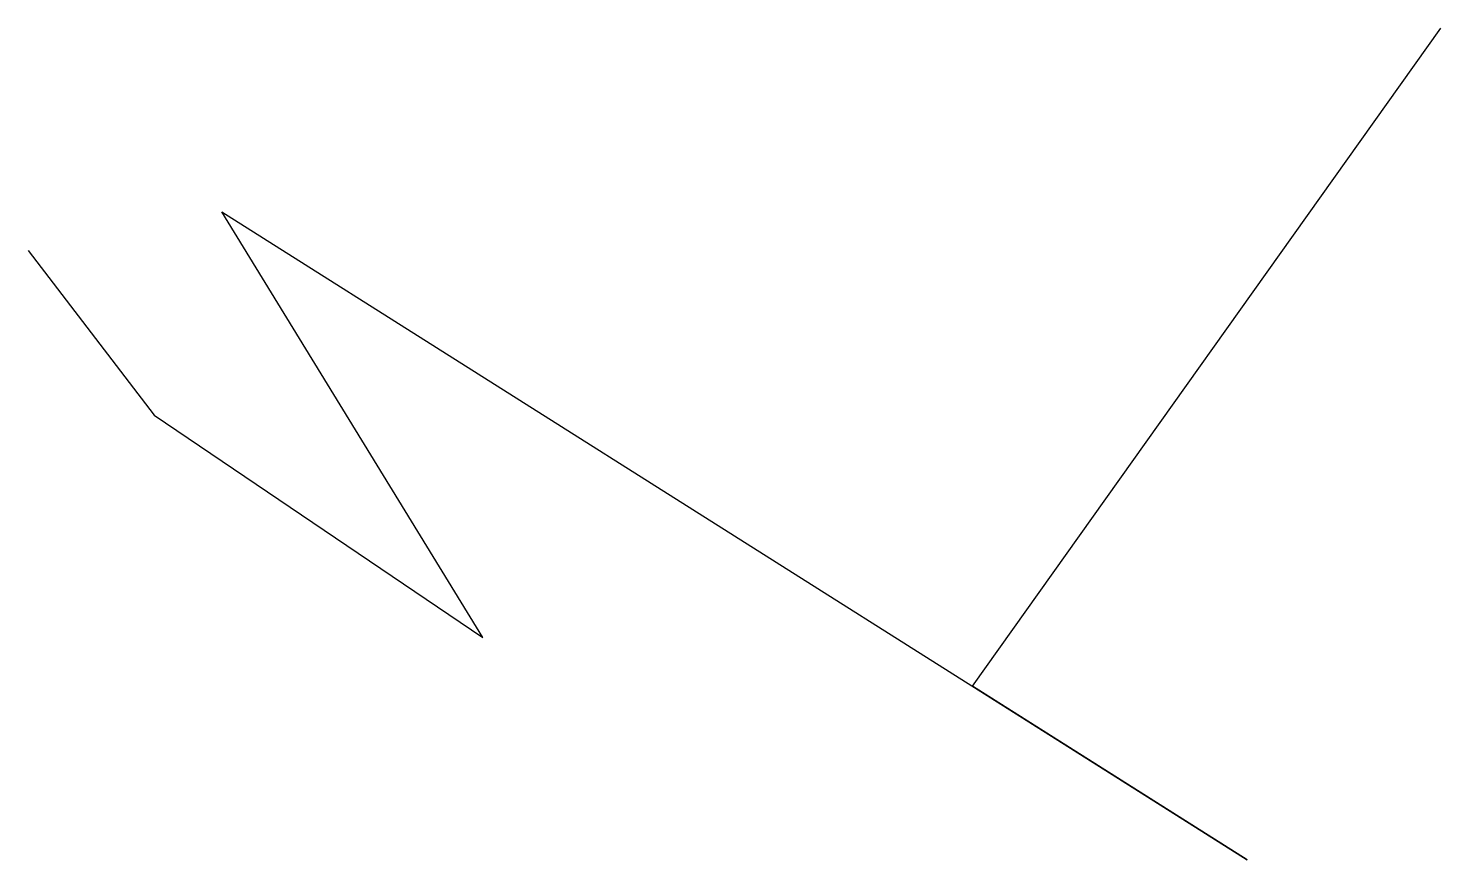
# Model space of a CAD drawing. Header units: millimetres. Extents: x 11.3 to 45.8, y 8 to 28.3.
import ezdxf

# ---------------------------------------------------------------- set-up
doc = ezdxf.new("R2010")
doc.units = ezdxf.units.MM

msp = doc.modelspace()

# ---------------------------------------------------------------- linework, layer by layer
msp.add_lwpolyline([(11.332, 22.848), (14.403, 18.834), (22.435, 13.404), (16.056, 23.792), (41.098, 7.975), (34.389, 12.212), (45.822, 28.277)])

doc.saveas('drawing.dxf')
